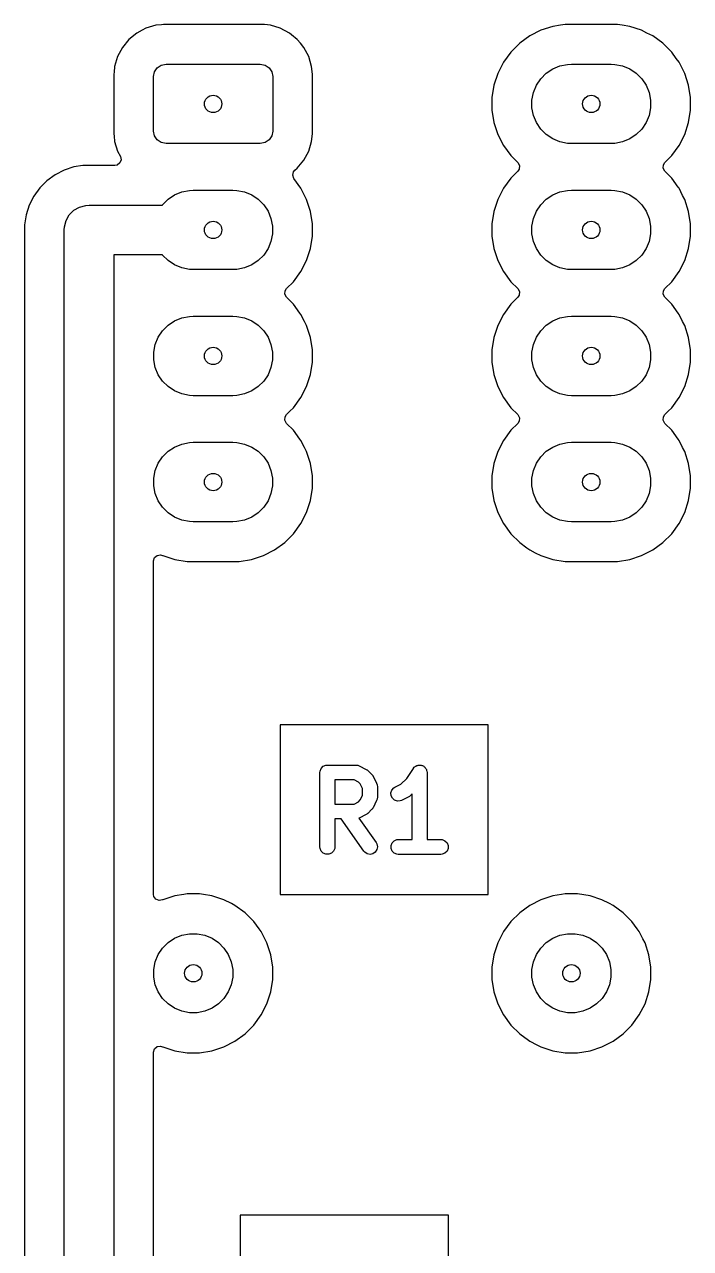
# Model space of a CAD drawing. Extents: x 20 to 124, y -124 to -20.
# Drawn here: x 72.17 to 85.6, y -81.27 to -56.6 of the extents above; entities that cross this region are included whole.
import ezdxf

# ---------------------------------------------------------------- set-up
doc = ezdxf.new("R2010")
doc.units = 0
doc.layers.add('BLACK', color=7, linetype='CONTINUOUS')
doc.layers.add('WHITE', color=7, linetype='CONTINUOUS')

msp = doc.modelspace()

# ---------------------------------------------------------------- linework, layer by layer
at = {"layer": 'BLACK', "linetype": 'CONTINUOUS'}
for p, q in [((74.542487, -56.719259), (74.43855, -56.774815)), ((74.621043, -56.677269), (74.542487, -56.719259)), ((74.819067, -56.617199), (74.621043, -56.677269)), ((74.935298, -56.605751), (74.819067, -56.617199)), ((74.973392, -56.602), (74.935298, -56.605751)), ((76.976608, -56.602), (74.973392, -56.602)), ((77.011805, -56.605466), (76.976608, -56.602)), ((77.130934, -56.617199), (77.011805, -56.605466)), ((77.130934, -56.6172), (77.130932, -56.617199)), ((77.130932, -56.617199), (77.130934, -56.617199)), ((77.328954, -56.677268), (77.130934, -56.6172)), ((77.51145, -56.774815), (77.328954, -56.677268)), ((82.580616, -56.71926), (82.356151, -56.833632)), ((82.820214, -56.64141), (82.580616, -56.71926)), ((82.973076, -56.617199), (82.820214, -56.64141)), ((83.069038, -56.602), (82.973076, -56.617199)), ((84.120962, -56.602), (83.069038, -56.602)), ((84.21693, -56.6172), (84.120962, -56.602)), ((84.369785, -56.64141), (84.21693, -56.6172)), ((84.609383, -56.71926), (84.369785, -56.64141)), ((84.718418, -56.774817), (84.609383, -56.71926)), ((74.278589, -56.906089), (74.147317, -57.066047)), ((74.438547, -56.774817), (74.278589, -56.906089)), ((74.438548, -56.774816), (74.438547, -56.774817)), ((74.43855, -56.774815), (74.438548, -56.774816)), ((77.553096, -56.808993), (77.51145, -56.774815)), ((77.67141, -56.906089), (77.553096, -56.808993)), ((77.733462, -56.981701), (77.67141, -56.906089)), ((77.802685, -57.06605), (77.733462, -56.981701)), ((82.152345, -56.981705), (81.974205, -57.159845)), ((82.15235, -56.981701), (82.152345, -56.981705)), ((82.356151, -56.833632), (82.15235, -56.981701)), ((84.833845, -56.83363), (84.718418, -56.774817)), ((84.833847, -56.833631), (84.833845, -56.83363)), ((84.833848, -56.833632), (84.833847, -56.833631)), ((85.037649, -56.981701), (84.833848, -56.833632)), ((85.037654, -56.981705), (85.037649, -56.981701)), ((85.215794, -57.159845), (85.037654, -56.981705)), ((74.147317, -57.066047), (74.049769, -57.248543)), ((77.900232, -57.248546), (77.802685, -57.06605)), ((81.974201, -57.15985), (81.826132, -57.363651)), ((81.974205, -57.159845), (81.974201, -57.15985)), ((85.215798, -57.15985), (85.215794, -57.159845)), ((85.30858, -57.287554), (85.215798, -57.15985)), ((73.989699, -57.446567), (73.978251, -57.562798)), ((74.049769, -57.248543), (73.989699, -57.446567)), ((74.848223, -57.475723), (74.929329, -57.42153)), ((74.929329, -57.42153), (75.025, -57.4025)), ((75.025, -57.4025), (76.925, -57.4025)), ((76.925, -57.4025), (77.020671, -57.42153)), ((77.020671, -57.42153), (77.101777, -57.475723)), ((77.9603, -57.446566), (77.900232, -57.248546)), ((77.9755, -57.600892), (77.9603, -57.446566)), ((81.826132, -57.363651), (81.71176, -57.588116)), ((82.817883, -57.496963), (82.962772, -57.436948)), ((82.962772, -57.436948), (83.116586, -57.406352)), ((83.116586, -57.406352), (83.195, -57.4025)), ((83.195, -57.4025), (83.995, -57.4025)), ((83.995, -57.4025), (84.073414, -57.406352)), ((84.073414, -57.406352), (84.227228, -57.436948)), ((84.227228, -57.436948), (84.372117, -57.496963)), ((85.36387, -57.363655), (85.30858, -57.287554)), ((85.432182, -57.497725), (85.36387, -57.363655)), ((73.978251, -57.562798), (73.9745, -57.600892)), ((73.9745, -57.600892), (73.9745, -58.804108)), ((74.775, -57.6525), (74.79403, -57.556829)), ((74.775, -58.7525), (74.775, -57.6525)), ((74.79403, -57.556829), (74.848223, -57.475723)), ((77.101777, -57.475723), (77.15597, -57.556829)), ((77.15597, -57.556829), (77.175, -57.6525)), ((77.175, -57.6525), (77.175, -58.7525)), ((77.9755, -58.076538), (77.9755, -57.600892)), ((81.71176, -57.588116), (81.63391, -57.827714)), ((82.489463, -57.825383), (82.576592, -57.694985)), ((82.576592, -57.694985), (82.687485, -57.584092)), ((82.687485, -57.584092), (82.817883, -57.496963)), ((84.372117, -57.496963), (84.502515, -57.584092)), ((84.502515, -57.584092), (84.613408, -57.694985)), ((84.613408, -57.694985), (84.700537, -57.825383)), ((85.478239, -57.588116), (85.432182, -57.497725)), ((85.478239, -57.588118), (85.478239, -57.588116)), ((85.478241, -57.588121), (85.478239, -57.588118)), ((85.55609, -57.827715), (85.478241, -57.588121)), ((81.63391, -57.827714), (81.5945, -58.076538)), ((82.429448, -57.970272), (82.489463, -57.825383)), ((84.700537, -57.825383), (84.760552, -57.970272)), ((85.5955, -58.076538), (85.55609, -57.827715)), ((77.9755, -58.804108), (77.9755, -58.076538)), ((81.5945, -58.076538), (81.5945, -58.328461)), ((82.398852, -58.124086), (82.429448, -57.970272)), ((82.398852, -58.280914), (82.398852, -58.124086)), ((84.760552, -57.970272), (84.791148, -58.124086)), ((84.791148, -58.124086), (84.791148, -58.280914)), ((85.5955, -58.328462), (85.5955, -58.076538)), ((81.5945, -58.328461), (81.63391, -58.577285)), ((82.429448, -58.434728), (82.398852, -58.280914)), ((82.489463, -58.579617), (82.429448, -58.434728)), ((84.760552, -58.434728), (84.700537, -58.579617)), ((84.791148, -58.280914), (84.760552, -58.434728)), ((85.55609, -58.577285), (85.5955, -58.328462)), ((81.63391, -58.577285), (81.71176, -58.816883)), ((82.576592, -58.710015), (82.489463, -58.579617)), ((84.700537, -58.579617), (84.613408, -58.710015)), ((85.478241, -58.816879), (85.55609, -58.577285)), ((73.9745, -58.804108), (73.979502, -58.854898)), ((73.979502, -58.854898), (73.989699, -58.958432)), ((74.79403, -58.848171), (74.775, -58.7525)), ((74.848223, -58.929277), (74.79403, -58.848171)), ((74.929329, -58.98347), (74.848223, -58.929277)), ((77.101777, -58.929277), (77.020671, -58.98347)), ((77.15597, -58.848171), (77.101777, -58.929277)), ((77.175, -58.7525), (77.15597, -58.848171)), ((77.9603, -58.958434), (77.9755, -58.804108)), ((81.71176, -58.816883), (81.826132, -59.041348)), ((82.687485, -58.820908), (82.576592, -58.710015)), ((82.817883, -58.908037), (82.687485, -58.820908)), ((82.962772, -58.968052), (82.817883, -58.908037)), ((84.372117, -58.908037), (84.227228, -58.968052)), ((84.502515, -58.820908), (84.372117, -58.908037)), ((84.613408, -58.710015), (84.502515, -58.820908)), ((85.36387, -59.041345), (85.478241, -58.816879)), ((73.989699, -58.958432), (74.049769, -59.156458)), ((74.049769, -59.156458), (74.104872, -59.259547)), ((75.025, -59.0025), (74.929329, -58.98347)), ((76.925, -59.0025), (75.025, -59.0025)), ((77.020671, -58.98347), (76.925, -59.0025)), ((77.802685, -59.33895), (77.900232, -59.156454)), ((77.900232, -59.156454), (77.9603, -58.958434)), ((81.826132, -59.041348), (81.974201, -59.245149)), ((83.116586, -58.998648), (82.962772, -58.968052)), ((83.195, -59.0025), (83.116586, -58.998648)), ((83.995, -59.0025), (83.195, -59.0025)), ((84.073414, -58.998648), (83.995, -59.0025)), ((84.227228, -58.968052), (84.073414, -58.998648)), ((85.215793, -59.245156), (85.36387, -59.041345)), ((73.346629, -59.445851), (73.168765, -59.474022)), ((73.370948, -59.442), (73.346629, -59.445851)), ((73.575652, -59.442), (73.370948, -59.442)), ((73.995514, -59.442), (73.575652, -59.442)), ((74.037809, -59.434564), (73.995514, -59.442)), ((74.094114, -59.393193), (74.037809, -59.434564)), ((74.119114, -59.327949), (74.094114, -59.393193)), ((74.104872, -59.259547), (74.119114, -59.327949)), ((77.67141, -59.49891), (77.802685, -59.33895)), ((81.974201, -59.245149), (81.974205, -59.245154)), ((81.974205, -59.245154), (82.11387, -59.384819)), ((82.11387, -59.384819), (82.147355, -59.446142)), ((82.147355, -59.446142), (82.142371, -59.515834)), ((85.042645, -59.498858), (85.047629, -59.429166)), ((85.047629, -59.429166), (85.07613, -59.384819)), ((85.07613, -59.384819), (85.133, -59.327949)), ((85.133, -59.327949), (85.215793, -59.245156)), ((72.791686, -59.630215), (72.626086, -59.750528)), ((72.974076, -59.537281), (72.791686, -59.630215)), ((73.168765, -59.474022), (72.974076, -59.537281)), ((77.577816, -59.641612), (77.593641, -59.573558)), ((77.601296, -59.707418), (77.577816, -59.641612)), ((77.593641, -59.573558), (77.622948, -59.538681)), ((77.622948, -59.538681), (77.67141, -59.49891)), ((82.11387, -59.560181), (81.974205, -59.699845)), ((82.142371, -59.515834), (82.11387, -59.560181)), ((85.07613, -59.560181), (85.042645, -59.498858)), ((85.215794, -59.699845), (85.07613, -59.560181)), ((72.481328, -59.895286), (72.361015, -60.060886)), ((72.626086, -59.750528), (72.481328, -59.895286)), ((77.74387, -59.903655), (77.601296, -59.707418)), ((77.816747, -60.046684), (77.74387, -59.903655)), ((81.826132, -59.903651), (81.71176, -60.128116)), ((81.974201, -59.69985), (81.826132, -59.903651)), ((81.974205, -59.699845), (81.974201, -59.69985)), ((85.215798, -59.69985), (85.215794, -59.699845)), ((85.344952, -59.877617), (85.215798, -59.69985)), ((85.36387, -59.903655), (85.344952, -59.877617)), ((85.436747, -60.046684), (85.36387, -59.903655)), ((72.361015, -60.060886), (72.268081, -60.243276)), ((74.956592, -60.234985), (75.067485, -60.124092)), ((75.067485, -60.124092), (75.197883, -60.036963)), ((75.197883, -60.036963), (75.342772, -59.976948)), ((75.342772, -59.976948), (75.496586, -59.946352)), ((75.496586, -59.946352), (75.575, -59.9425)), ((75.575, -59.9425), (76.375, -59.9425)), ((76.375, -59.9425), (76.453414, -59.946352)), ((76.453414, -59.946352), (76.607228, -59.976948)), ((76.607228, -59.976948), (76.752117, -60.036963)), ((76.752117, -60.036963), (76.882515, -60.124092)), ((76.882515, -60.124092), (76.993408, -60.234985)), ((77.858239, -60.128116), (77.816747, -60.046684)), ((77.858239, -60.128118), (77.858239, -60.128116)), ((77.858241, -60.128121), (77.858239, -60.128118)), ((77.93609, -60.367715), (77.858241, -60.128121)), ((81.71176, -60.128116), (81.63391, -60.367714)), ((82.576592, -60.234985), (82.687485, -60.124092)), ((82.687485, -60.124092), (82.817883, -60.036963)), ((82.817883, -60.036963), (82.962772, -59.976948)), ((82.962772, -59.976948), (83.116586, -59.946352)), ((83.116586, -59.946352), (83.195, -59.9425)), ((83.195, -59.9425), (83.995, -59.9425)), ((83.995, -59.9425), (84.073414, -59.946352)), ((84.073414, -59.946352), (84.227228, -59.976948)), ((84.227228, -59.976948), (84.372117, -60.036963)), ((84.372117, -60.036963), (84.502515, -60.124092)), ((84.502515, -60.124092), (84.613408, -60.234985)), ((85.478239, -60.128116), (85.436747, -60.046684)), ((85.478239, -60.128118), (85.478239, -60.128116)), ((85.478241, -60.128121), (85.478239, -60.128118)), ((85.55609, -60.367715), (85.478241, -60.128121)), ((72.268081, -60.243276), (72.204822, -60.437965)), ((73.076623, -60.438119), (73.168919, -60.345823)), ((73.168919, -60.345823), (73.281958, -60.28056)), ((73.281958, -60.28056), (73.408037, -60.246778)), ((73.408037, -60.246778), (73.4733, -60.2425)), ((73.4733, -60.2425), (74.951571, -60.2425)), ((74.951571, -60.2425), (74.956592, -60.234985)), ((76.993408, -60.234985), (77.080537, -60.365383)), ((77.080537, -60.365383), (77.140552, -60.510272)), ((77.9755, -60.616538), (77.93609, -60.367715)), ((81.63391, -60.367714), (81.5945, -60.616538)), ((82.429448, -60.510272), (82.489463, -60.365383)), ((82.489463, -60.365383), (82.576592, -60.234985)), ((84.613408, -60.234985), (84.700537, -60.365383)), ((84.700537, -60.365383), (84.760552, -60.510272)), ((85.5955, -60.616538), (85.55609, -60.367715)), ((72.204822, -60.437965), (72.1728, -60.640148)), ((72.1728, -60.640148), (72.1728, -84.403151)), ((72.9733, -60.7425), (72.977578, -60.677237)), ((72.977578, -60.677237), (73.01136, -60.551158)), ((73.01136, -60.551158), (73.076623, -60.438119)), ((77.140552, -60.510272), (77.171148, -60.664086)), ((77.171148, -60.664086), (77.171148, -60.820914)), ((77.9755, -60.868462), (77.9755, -60.616538)), ((81.5945, -60.616538), (81.5945, -60.868461)), ((82.398852, -60.664086), (82.429448, -60.510272)), ((82.398852, -60.820914), (82.398852, -60.664086)), ((84.760552, -60.510272), (84.791148, -60.664086)), ((84.791148, -60.664086), (84.791148, -60.820914)), ((85.5955, -60.868462), (85.5955, -60.616538)), ((72.9733, -84.3008), (72.9733, -60.7425)), ((77.171148, -60.820914), (77.140552, -60.974728)), ((77.93609, -61.117285), (77.9755, -60.868462)), ((81.5945, -60.868461), (81.63391, -61.117285)), ((82.429448, -60.974728), (82.398852, -60.820914)), ((84.791148, -60.820914), (84.760552, -60.974728)), ((85.55609, -61.117285), (85.5955, -60.868462)), ((77.080537, -61.119617), (76.993408, -61.250015)), ((77.140552, -60.974728), (77.080537, -61.119617)), ((77.858241, -61.356879), (77.93609, -61.117285)), ((81.63391, -61.117285), (81.71176, -61.356883)), ((82.489463, -61.119617), (82.429448, -60.974728)), ((82.576592, -61.250015), (82.489463, -61.119617)), ((84.700537, -61.119617), (84.613408, -61.250015)), ((84.760552, -60.974728), (84.700537, -61.119617)), ((85.478241, -61.356879), (85.55609, -61.117285)), ((74.951571, -61.2425), (73.9733, -61.2425)), ((73.9733, -61.2425), (73.9733, -84.093693)), ((74.956592, -61.250015), (74.951571, -61.2425)), ((75.067485, -61.360908), (74.956592, -61.250015)), ((75.197883, -61.448037), (75.067485, -61.360908)), ((76.882515, -61.360908), (76.752117, -61.448037)), ((76.993408, -61.250015), (76.882515, -61.360908)), ((77.74387, -61.581345), (77.858241, -61.356879)), ((81.71176, -61.356883), (81.826132, -61.581348)), ((82.687485, -61.360908), (82.576592, -61.250015)), ((82.817883, -61.448037), (82.687485, -61.360908)), ((84.502515, -61.360908), (84.372117, -61.448037)), ((84.613408, -61.250015), (84.502515, -61.360908)), ((85.36387, -61.581345), (85.478241, -61.356879)), ((75.342772, -61.508052), (75.197883, -61.448037)), ((75.496586, -61.538648), (75.342772, -61.508052)), ((75.575, -61.5425), (75.496586, -61.538648)), ((76.375, -61.5425), (75.575, -61.5425)), ((76.453414, -61.538648), (76.375, -61.5425)), ((76.607228, -61.508052), (76.453414, -61.538648)), ((76.752117, -61.448037), (76.607228, -61.508052)), ((77.595793, -61.785156), (77.74387, -61.581345)), ((81.826132, -61.581348), (81.974201, -61.785149)), ((82.962772, -61.508052), (82.817883, -61.448037)), ((83.116586, -61.538648), (82.962772, -61.508052)), ((83.195, -61.5425), (83.116586, -61.538648)), ((83.995, -61.5425), (83.195, -61.5425)), ((84.073414, -61.538648), (83.995, -61.5425)), ((84.227228, -61.508052), (84.073414, -61.538648)), ((84.372117, -61.448037), (84.227228, -61.508052)), ((85.215793, -61.785156), (85.36387, -61.581345)), ((77.45613, -61.924819), (77.595793, -61.785156)), ((81.974201, -61.785149), (81.974205, -61.785154)), ((81.974205, -61.785154), (82.11387, -61.924819)), ((85.07613, -61.924819), (85.215793, -61.785156)), ((77.422645, -62.038858), (77.427629, -61.969166)), ((77.45613, -62.100181), (77.422645, -62.038858)), ((77.427629, -61.969166), (77.45613, -61.924819)), ((77.595794, -62.239845), (77.45613, -62.100181)), ((82.11387, -62.100181), (81.974205, -62.239845)), ((82.11387, -61.924819), (82.147355, -61.986142)), ((82.142371, -62.055834), (82.11387, -62.100181)), ((82.147355, -61.986142), (82.142371, -62.055834)), ((85.042645, -62.038858), (85.047629, -61.969166)), ((85.07613, -62.100181), (85.042645, -62.038858)), ((85.047629, -61.969166), (85.07613, -61.924819)), ((85.215794, -62.239845), (85.07613, -62.100181)), ((77.595798, -62.23985), (77.595794, -62.239845)), ((77.724952, -62.417617), (77.595798, -62.23985)), ((81.974201, -62.23985), (81.826132, -62.443651)), ((81.974205, -62.239845), (81.974201, -62.23985)), ((85.215798, -62.23985), (85.215794, -62.239845)), ((85.344952, -62.417617), (85.215798, -62.23985)), ((75.067485, -62.664092), (75.197883, -62.576963)), ((75.197883, -62.576963), (75.342772, -62.516948)), ((75.342772, -62.516948), (75.496586, -62.486352)), ((75.496586, -62.486352), (75.575, -62.4825)), ((75.575, -62.4825), (76.375, -62.4825)), ((76.375, -62.4825), (76.453414, -62.486352)), ((76.453414, -62.486352), (76.607228, -62.516948)), ((76.607228, -62.516948), (76.752117, -62.576963)), ((76.752117, -62.576963), (76.882515, -62.664092)), ((77.74387, -62.443655), (77.724952, -62.417617)), ((77.816747, -62.586684), (77.74387, -62.443655)), ((77.858239, -62.668116), (77.816747, -62.586684)), ((81.826132, -62.443651), (81.71176, -62.668116)), ((82.687485, -62.664092), (82.817883, -62.576963)), ((82.817883, -62.576963), (82.962772, -62.516948)), ((82.962772, -62.516948), (83.116586, -62.486352)), ((83.116586, -62.486352), (83.195, -62.4825)), ((83.195, -62.4825), (83.995, -62.4825)), ((83.995, -62.4825), (84.073414, -62.486352)), ((84.073414, -62.486352), (84.227228, -62.516948)), ((84.227228, -62.516948), (84.372117, -62.576963)), ((84.372117, -62.576963), (84.502515, -62.664092)), ((85.36387, -62.443655), (85.344952, -62.417617)), ((85.436747, -62.586684), (85.36387, -62.443655)), ((85.478239, -62.668116), (85.436747, -62.586684)), ((74.869463, -62.905383), (74.956592, -62.774985)), ((74.956592, -62.774985), (75.067485, -62.664092)), ((76.882515, -62.664092), (76.993408, -62.774985)), ((76.993408, -62.774985), (77.080537, -62.905383)), ((77.858239, -62.668118), (77.858239, -62.668116)), ((77.858241, -62.668121), (77.858239, -62.668118)), ((77.93609, -62.907715), (77.858241, -62.668121)), ((81.71176, -62.668116), (81.63391, -62.907714)), ((82.489463, -62.905383), (82.576592, -62.774985)), ((82.576592, -62.774985), (82.687485, -62.664092)), ((84.502515, -62.664092), (84.613408, -62.774985)), ((84.613408, -62.774985), (84.700537, -62.905383)), ((85.478239, -62.668118), (85.478239, -62.668116)), ((85.478241, -62.668121), (85.478239, -62.668118)), ((85.55609, -62.907715), (85.478241, -62.668121)), ((74.778852, -63.204086), (74.809448, -63.050272)), ((74.809448, -63.050272), (74.869463, -62.905383)), ((77.080537, -62.905383), (77.140552, -63.050272)), ((77.140552, -63.050272), (77.171148, -63.204086)), ((77.9755, -63.156538), (77.93609, -62.907715)), ((81.63391, -62.907714), (81.5945, -63.156538)), ((82.398852, -63.204086), (82.429448, -63.050272)), ((82.429448, -63.050272), (82.489463, -62.905383)), ((84.700537, -62.905383), (84.760552, -63.050272)), ((84.760552, -63.050272), (84.791148, -63.204086)), ((85.5955, -63.156538), (85.55609, -62.907715)), ((74.778852, -63.360914), (74.778852, -63.204086)), ((74.809448, -63.514728), (74.778852, -63.360914)), ((77.171148, -63.360914), (77.140552, -63.514728)), ((77.171148, -63.204086), (77.171148, -63.360914)), ((77.9755, -63.408462), (77.9755, -63.156538)), ((81.5945, -63.156538), (81.5945, -63.408461)), ((82.398852, -63.360914), (82.398852, -63.204086)), ((82.429448, -63.514728), (82.398852, -63.360914)), ((84.791148, -63.360914), (84.760552, -63.514728)), ((84.791148, -63.204086), (84.791148, -63.360914)), ((85.5955, -63.408462), (85.5955, -63.156538)), ((74.869463, -63.659617), (74.809448, -63.514728)), ((77.140552, -63.514728), (77.080537, -63.659617)), ((77.93609, -63.657285), (77.9755, -63.408462)), ((81.5945, -63.408461), (81.63391, -63.657285)), ((82.489463, -63.659617), (82.429448, -63.514728)), ((84.760552, -63.514728), (84.700537, -63.659617)), ((85.55609, -63.657285), (85.5955, -63.408462)), ((74.956592, -63.790015), (74.869463, -63.659617)), ((75.067485, -63.900908), (74.956592, -63.790015)), ((76.993408, -63.790015), (76.882515, -63.900908)), ((77.080537, -63.659617), (76.993408, -63.790015)), ((77.858241, -63.896879), (77.93609, -63.657285)), ((81.63391, -63.657285), (81.71176, -63.896883)), ((82.576592, -63.790015), (82.489463, -63.659617)), ((82.687485, -63.900908), (82.576592, -63.790015)), ((84.613408, -63.790015), (84.502515, -63.900908)), ((84.700537, -63.659617), (84.613408, -63.790015)), ((85.478241, -63.896879), (85.55609, -63.657285)), ((75.197883, -63.988037), (75.067485, -63.900908)), ((75.342772, -64.048052), (75.197883, -63.988037)), ((75.496586, -64.078648), (75.342772, -64.048052)), ((75.575, -64.0825), (75.496586, -64.078648)), ((76.375, -64.0825), (75.575, -64.0825)), ((76.453414, -64.078648), (76.375, -64.0825)), ((76.607228, -64.048052), (76.453414, -64.078648)), ((76.752117, -63.988037), (76.607228, -64.048052)), ((76.882515, -63.900908), (76.752117, -63.988037)), ((77.595793, -64.325156), (77.74387, -64.121345)), ((77.74387, -64.121345), (77.858241, -63.896879)), ((81.71176, -63.896883), (81.826132, -64.121348)), ((81.826132, -64.121348), (81.974201, -64.325149)), ((82.817883, -63.988037), (82.687485, -63.900908)), ((82.962772, -64.048052), (82.817883, -63.988037)), ((83.116586, -64.078648), (82.962772, -64.048052)), ((83.195, -64.0825), (83.116586, -64.078648)), ((83.995, -64.0825), (83.195, -64.0825)), ((84.073414, -64.078648), (83.995, -64.0825)), ((84.227228, -64.048052), (84.073414, -64.078648)), ((84.372117, -63.988037), (84.227228, -64.048052)), ((84.502515, -63.900908), (84.372117, -63.988037)), ((85.215793, -64.325156), (85.36387, -64.121345)), ((85.36387, -64.121345), (85.478241, -63.896879)), ((77.522949, -64.398), (77.595793, -64.325156)), ((81.974201, -64.325149), (81.974205, -64.325154)), ((81.974205, -64.325154), (82.11387, -64.464819)), ((85.142949, -64.398), (85.215793, -64.325156)), ((77.422645, -64.578858), (77.427629, -64.509166)), ((77.45613, -64.640181), (77.422645, -64.578858)), ((77.427629, -64.509166), (77.45613, -64.464819)), ((77.45613, -64.464819), (77.522949, -64.398)), ((82.11387, -64.464819), (82.147355, -64.526142)), ((82.142371, -64.595834), (82.11387, -64.640181)), ((82.147355, -64.526142), (82.142371, -64.595834)), ((85.042645, -64.578858), (85.047629, -64.509166)), ((85.07613, -64.640181), (85.042645, -64.578858)), ((85.047629, -64.509166), (85.07613, -64.464819)), ((85.07613, -64.464819), (85.142949, -64.398)), ((77.595794, -64.779845), (77.45613, -64.640181)), ((77.595798, -64.77985), (77.595794, -64.779845)), ((77.724952, -64.957617), (77.595798, -64.77985)), ((81.974201, -64.77985), (81.826132, -64.983651)), ((81.974205, -64.779845), (81.974201, -64.77985)), ((82.11387, -64.640181), (81.974205, -64.779845)), ((85.215794, -64.779845), (85.07613, -64.640181)), ((85.215798, -64.77985), (85.215794, -64.779845)), ((85.344952, -64.957617), (85.215798, -64.77985)), ((75.067485, -65.204092), (75.197883, -65.116963)), ((75.197883, -65.116963), (75.342772, -65.056948)), ((75.342772, -65.056948), (75.496586, -65.026352)), ((75.496586, -65.026352), (75.575, -65.0225)), ((75.575, -65.0225), (76.375, -65.0225)), ((76.375, -65.0225), (76.453414, -65.026352)), ((76.453414, -65.026352), (76.607228, -65.056948)), ((76.607228, -65.056948), (76.752117, -65.116963)), ((76.752117, -65.116963), (76.882515, -65.204092)), ((77.74387, -64.983655), (77.724952, -64.957617)), ((77.816747, -65.126684), (77.74387, -64.983655)), ((81.826132, -64.983651), (81.71176, -65.208116)), ((82.687485, -65.204092), (82.817883, -65.116963)), ((82.817883, -65.116963), (82.962772, -65.056948)), ((82.962772, -65.056948), (83.116586, -65.026352)), ((83.116586, -65.026352), (83.195, -65.0225)), ((83.195, -65.0225), (83.995, -65.0225)), ((83.995, -65.0225), (84.073414, -65.026352)), ((84.073414, -65.026352), (84.227228, -65.056948)), ((84.227228, -65.056948), (84.372117, -65.116963)), ((84.372117, -65.116963), (84.502515, -65.204092)), ((85.36387, -64.983655), (85.344952, -64.957617)), ((85.436747, -65.126684), (85.36387, -64.983655)), ((74.869463, -65.445383), (74.956592, -65.314985)), ((74.956592, -65.314985), (75.067485, -65.204092)), ((76.882515, -65.204092), (76.993408, -65.314985)), ((76.993408, -65.314985), (77.080537, -65.445383)), ((77.858239, -65.208116), (77.816747, -65.126684)), ((77.858239, -65.208118), (77.858239, -65.208116)), ((77.858241, -65.208121), (77.858239, -65.208118)), ((77.93609, -65.447715), (77.858241, -65.208121)), ((81.71176, -65.208116), (81.63391, -65.447714)), ((82.489463, -65.445383), (82.576592, -65.314985)), ((82.576592, -65.314985), (82.687485, -65.204092)), ((84.502515, -65.204092), (84.613408, -65.314985)), ((84.613408, -65.314985), (84.700537, -65.445383)), ((85.478239, -65.208116), (85.436747, -65.126684)), ((85.478239, -65.208118), (85.478239, -65.208116)), ((85.478241, -65.208121), (85.478239, -65.208118)), ((85.55609, -65.447715), (85.478241, -65.208121)), ((74.778852, -65.744086), (74.809448, -65.590272)), ((74.809448, -65.590272), (74.869463, -65.445383)), ((77.080537, -65.445383), (77.140552, -65.590272)), ((77.140552, -65.590272), (77.171148, -65.744086)), ((77.9755, -65.696538), (77.93609, -65.447715)), ((81.63391, -65.447714), (81.5945, -65.696538)), ((82.398852, -65.744086), (82.429448, -65.590272)), ((82.429448, -65.590272), (82.489463, -65.445383)), ((84.700537, -65.445383), (84.760552, -65.590272)), ((84.760552, -65.590272), (84.791148, -65.744086)), ((85.5955, -65.696538), (85.55609, -65.447715)), ((74.778852, -65.900914), (74.778852, -65.744086)), ((77.171148, -65.744086), (77.171148, -65.900914)), ((77.9755, -65.948462), (77.9755, -65.696538)), ((81.5945, -65.696538), (81.5945, -65.948461)), ((82.398852, -65.900914), (82.398852, -65.744086)), ((84.791148, -65.744086), (84.791148, -65.900914)), ((85.5955, -65.948462), (85.5955, -65.696538)), ((74.809448, -66.054728), (74.778852, -65.900914)), ((74.869463, -66.199617), (74.809448, -66.054728)), ((77.140552, -66.054728), (77.080537, -66.199617)), ((77.171148, -65.900914), (77.140552, -66.054728)), ((77.93609, -66.197285), (77.9755, -65.948462)), ((81.5945, -65.948461), (81.63391, -66.197285)), ((82.429448, -66.054728), (82.398852, -65.900914)), ((82.489463, -66.199617), (82.429448, -66.054728)), ((84.760552, -66.054728), (84.700537, -66.199617)), ((84.791148, -65.900914), (84.760552, -66.054728)), ((85.55609, -66.197285), (85.5955, -65.948462)), ((74.956592, -66.330015), (74.869463, -66.199617)), ((75.067485, -66.440908), (74.956592, -66.330015)), ((76.993408, -66.330015), (76.882515, -66.440908)), ((77.080537, -66.199617), (76.993408, -66.330015)), ((77.858241, -66.436879), (77.93609, -66.197285)), ((81.63391, -66.197285), (81.71176, -66.436883)), ((82.576592, -66.330015), (82.489463, -66.199617)), ((82.687485, -66.440908), (82.576592, -66.330015)), ((84.613408, -66.330015), (84.502515, -66.440908)), ((84.700537, -66.199617), (84.613408, -66.330015)), ((85.478241, -66.436879), (85.55609, -66.197285)), ((75.197883, -66.528037), (75.067485, -66.440908)), ((75.342772, -66.588052), (75.197883, -66.528037)), ((75.496586, -66.618648), (75.342772, -66.588052)), ((76.607228, -66.588052), (76.453414, -66.618648)), ((76.752117, -66.528037), (76.607228, -66.588052)), ((76.882515, -66.440908), (76.752117, -66.528037)), ((77.74387, -66.661345), (77.858241, -66.436879)), ((81.71176, -66.436883), (81.826132, -66.661348)), ((82.817883, -66.528037), (82.687485, -66.440908)), ((82.962772, -66.588052), (82.817883, -66.528037)), ((83.116586, -66.618648), (82.962772, -66.588052)), ((84.227228, -66.588052), (84.073414, -66.618648)), ((84.372117, -66.528037), (84.227228, -66.588052)), ((84.502515, -66.440908), (84.372117, -66.528037)), ((85.36387, -66.661345), (85.478241, -66.436879)), ((75.575, -66.6225), (75.496586, -66.618648)), ((76.375, -66.6225), (75.575, -66.6225)), ((76.453414, -66.618648), (76.375, -66.6225)), ((77.595793, -66.865156), (77.74387, -66.661345)), ((81.826132, -66.661348), (81.974201, -66.865149)), ((83.195, -66.6225), (83.116586, -66.618648)), ((83.995, -66.6225), (83.195, -66.6225)), ((84.073414, -66.618648), (83.995, -66.6225)), ((85.215793, -66.865156), (85.36387, -66.661345)), ((77.213845, -67.19137), (77.417656, -67.043293)), ((77.417656, -67.043293), (77.595793, -66.865156)), ((81.974201, -66.865149), (81.974205, -66.865154)), ((81.974205, -66.865154), (82.152345, -67.043294)), ((82.152345, -67.043294), (82.15235, -67.043298)), ((82.15235, -67.043298), (82.294647, -67.146682)), ((84.833845, -67.19137), (85.037656, -67.043293)), ((85.037656, -67.043293), (85.215793, -66.865156)), ((74.793485, -67.345861), (74.846289, -67.300106)), ((74.846289, -67.300106), (74.915447, -67.290162)), ((74.915447, -67.290162), (74.954098, -67.302417)), ((74.954098, -67.302417), (74.960621, -67.305741)), ((74.960621, -67.305741), (75.200215, -67.38359)), ((76.749785, -67.38359), (76.989379, -67.305741)), ((76.989379, -67.305741), (77.213845, -67.19137)), ((82.294647, -67.146682), (82.356155, -67.19137)), ((82.356155, -67.19137), (82.466984, -67.24784)), ((82.466984, -67.24784), (82.580616, -67.305739)), ((82.580616, -67.305739), (82.580618, -67.305739)), ((82.580618, -67.305739), (82.580621, -67.305741)), ((82.580621, -67.305741), (82.820215, -67.38359)), ((84.369785, -67.38359), (84.609379, -67.305741)), ((84.609379, -67.305741), (84.833845, -67.19137)), ((74.7738, -67.4129), (74.793485, -67.345861)), ((74.7738, -74.132098), (74.7738, -67.4129)), ((75.200215, -67.38359), (75.449038, -67.423)), ((75.449038, -67.423), (75.449039, -67.423)), ((75.449039, -67.423), (76.500961, -67.423)), ((76.500961, -67.423), (76.500962, -67.423)), ((76.500962, -67.423), (76.749785, -67.38359)), ((82.820215, -67.38359), (83.069038, -67.423)), ((83.069038, -67.423), (83.069039, -67.423)), ((83.069039, -67.423), (84.120961, -67.423)), ((84.120961, -67.423), (84.120962, -67.423)), ((84.120962, -67.423), (84.369785, -67.38359)), ((81.519072, -70.717484), (77.322357, -70.717484)), ((77.322357, -70.717484), (77.322357, -74.134155)), ((81.519072, -74.134155), (81.519072, -70.717484)), ((78.194521, -71.551108), (78.248593, -71.52871)), ((78.248593, -71.52871), (78.277857, -71.525828)), ((78.277857, -71.525828), (78.849286, -71.525828)), ((78.849286, -71.525828), (78.87855, -71.52871)), ((78.87855, -71.52871), (78.88353, -71.530773)), ((78.88353, -71.530773), (78.888905, -71.531155)), ((78.888905, -71.531155), (78.916368, -71.541664)), ((80.077453, -71.537306), (80.092014, -71.534393)), ((80.092014, -71.534393), (80.105736, -71.52871)), ((80.105736, -71.52871), (80.120433, -71.52871)), ((80.120433, -71.52871), (80.134843, -71.525828)), ((80.134843, -71.525828), (80.149413, -71.52871)), ((80.149413, -71.52871), (80.164264, -71.52871)), ((80.164264, -71.52871), (80.177838, -71.534332)), ((80.177838, -71.534332), (80.192257, -71.537185)), ((78.127857, -71.675828), (78.130739, -71.646564)), ((78.127857, -73.175828), (78.127857, -71.675828)), ((78.130739, -71.646564), (78.153137, -71.592492)), ((78.153137, -71.592492), (78.194521, -71.551108)), ((78.916368, -71.541664), (79.059225, -71.613093)), ((79.059225, -71.613093), (79.07182, -71.621021)), ((79.07182, -71.621021), (79.075477, -71.622536)), ((79.075477, -71.622536), (79.079594, -71.625915)), ((79.079594, -71.625915), (79.084111, -71.628758)), ((79.084111, -71.628758), (79.086708, -71.631752)), ((79.086708, -71.631752), (79.098208, -71.64119)), ((79.098208, -71.64119), (79.169637, -71.712618)), ((79.169637, -71.712618), (79.179079, -71.724123)), ((79.179079, -71.724123), (79.182071, -71.726718)), ((79.182071, -71.726718), (79.18491, -71.731228)), ((79.18491, -71.731228), (79.188292, -71.735349)), ((79.188292, -71.735349), (79.189807, -71.739008)), ((79.189807, -71.739008), (79.197736, -71.751603)), ((79.197736, -71.751603), (79.269164, -71.894461)), ((79.875573, -71.794551), (80.010193, -71.592623)), ((80.010193, -71.592623), (80.010259, -71.592542)), ((80.010259, -71.592542), (80.01028, -71.592492)), ((80.01028, -71.592492), (80.010391, -71.59238)), ((80.010391, -71.59238), (80.028823, -71.569872)), ((80.028823, -71.569872), (80.041165, -71.561606)), ((80.041165, -71.561606), (80.051664, -71.551108)), ((80.051664, -71.551108), (80.06524, -71.545484)), ((80.06524, -71.545484), (80.077453, -71.537306)), ((80.192257, -71.537185), (80.204617, -71.545425)), ((80.204617, -71.545425), (80.218336, -71.551108)), ((80.218336, -71.551108), (80.228725, -71.561497)), ((80.228725, -71.561497), (80.240956, -71.569651)), ((80.240956, -71.569651), (80.249221, -71.581993)), ((80.249221, -71.581993), (80.25972, -71.592492)), ((80.25972, -71.592492), (80.265343, -71.606068)), ((80.265343, -71.606068), (80.273522, -71.618281)), ((80.273522, -71.618281), (80.276434, -71.632843)), ((80.276434, -71.632843), (80.282118, -71.646564)), ((80.282118, -71.646564), (80.284969, -71.675516)), ((80.284969, -71.675516), (80.285, -71.67567)), ((80.285, -71.67567), (80.284989, -71.675722)), ((80.284989, -71.675722), (80.285, -71.675828)), ((80.285, -71.675828), (80.285, -73.025828)), ((78.813876, -71.825828), (78.427857, -71.825828)), ((78.427857, -71.825828), (78.427857, -72.311542)), ((78.90329, -71.870535), (78.813876, -71.825828)), ((78.940294, -71.907539), (78.90329, -71.870535)), ((78.985, -71.996951), (78.940294, -71.907539)), ((78.985, -72.140418), (78.985, -71.996951)), ((79.269164, -71.894461), (79.279674, -71.921924)), ((79.279674, -71.921924), (79.280055, -71.927299)), ((79.280055, -71.927299), (79.282118, -71.932278)), ((79.282118, -71.932278), (79.285, -71.961542)), ((79.285, -71.961542), (79.285, -72.175828)), ((79.576114, -72.030116), (79.614461, -71.985901)), ((79.614461, -71.985901), (79.639347, -71.970236)), ((79.639347, -71.970236), (79.760432, -71.909692)), ((79.760432, -71.909692), (79.875573, -71.794551)), ((78.813876, -72.311542), (78.903288, -72.266836)), ((78.903288, -72.266836), (78.940293, -72.229831)), ((78.940293, -72.229831), (78.985, -72.140418)), ((79.269164, -72.242909), (79.197736, -72.385767)), ((79.279674, -72.215446), (79.269164, -72.242909)), ((79.280055, -72.21007), (79.279674, -72.215446)), ((79.282118, -72.205092), (79.280055, -72.21007)), ((79.285, -72.175828), (79.282118, -72.205092)), ((79.557607, -72.085639), (79.576114, -72.030116)), ((79.561756, -72.144019), (79.557607, -72.085639)), ((79.58793, -72.196368), (79.561756, -72.144019)), ((79.632145, -72.234715), (79.58793, -72.196368)), ((79.687668, -72.253222), (79.632145, -72.234715)), ((79.746048, -72.249073), (79.687668, -72.253222)), ((79.773511, -72.238564), (79.746048, -72.249073)), ((79.916368, -72.167135), (79.773511, -72.238564)), ((79.928961, -72.159207), (79.916368, -72.167135)), ((79.932621, -72.157692), (79.928961, -72.159207)), ((79.93674, -72.15431), (79.932621, -72.157692)), ((79.941254, -72.15147), (79.93674, -72.15431)), ((79.94385, -72.148476), (79.941254, -72.15147)), ((79.955352, -72.139037), (79.94385, -72.148476)), ((79.985, -72.109389), (79.955352, -72.139037)), ((79.985, -73.025828), (79.985, -72.109389)), ((78.427857, -72.311542), (78.813876, -72.311542)), ((79.071818, -72.51635), (79.059225, -72.524278)), ((79.075478, -72.514835), (79.071818, -72.51635)), ((79.079597, -72.511453), (79.075478, -72.514835)), ((79.084111, -72.508613), (79.079597, -72.511453)), ((79.086707, -72.505619), (79.084111, -72.508613)), ((79.098209, -72.49618), (79.086707, -72.505619)), ((79.169638, -72.424751), (79.098209, -72.49618)), ((79.179079, -72.413246), (79.169638, -72.424751)), ((79.182071, -72.410652), (79.179079, -72.413246)), ((79.184909, -72.406142), (79.182071, -72.410652)), ((79.188293, -72.40202), (79.184909, -72.406142)), ((79.189809, -72.398358), (79.188293, -72.40202)), ((79.197736, -72.385767), (79.189809, -72.398358)), ((78.556902, -72.611542), (78.427857, -72.611542)), ((78.427857, -72.611542), (78.427857, -73.175828)), ((79.012115, -73.261847), (78.556902, -72.611542)), ((78.916368, -72.595706), (78.912933, -72.59702)), ((78.912933, -72.59702), (79.257885, -73.089809)), ((79.059225, -72.524278), (78.916368, -72.595706)), ((78.130739, -73.205092), (78.127857, -73.175828)), ((78.153137, -73.259164), (78.130739, -73.205092)), ((78.194521, -73.300548), (78.153137, -73.259164)), ((78.402577, -73.259164), (78.361193, -73.300548)), ((78.424975, -73.205092), (78.402577, -73.259164)), ((78.427857, -73.175828), (78.424975, -73.205092)), ((79.031258, -73.284169), (79.012115, -73.261847)), ((79.274794, -73.230213), (79.243341, -73.27957)), ((79.257885, -73.089809), (79.272306, -73.115435)), ((79.272306, -73.115435), (79.284965, -73.172577)), ((79.284965, -73.172577), (79.274794, -73.230213)), ((79.559311, -73.146564), (79.581709, -73.092492)), ((79.559311, -73.205092), (79.559311, -73.146564)), ((79.581709, -73.259164), (79.559311, -73.205092)), ((79.581709, -73.092492), (79.623093, -73.051108)), ((79.623093, -73.300548), (79.581709, -73.259164)), ((79.623093, -73.051108), (79.677165, -73.02871)), ((79.677165, -73.02871), (79.706429, -73.025828)), ((79.706429, -73.025828), (79.985, -73.025828)), ((80.285, -73.025828), (80.563572, -73.025828)), ((80.563572, -73.025828), (80.592836, -73.02871)), ((80.592836, -73.02871), (80.646908, -73.051108)), ((80.646908, -73.051108), (80.688292, -73.092492)), ((80.688292, -73.259164), (80.646908, -73.300548)), ((80.688292, -73.092492), (80.71069, -73.146564)), ((80.71069, -73.205092), (80.688292, -73.259164)), ((80.71069, -73.146564), (80.71069, -73.205092)), ((78.248593, -73.322946), (78.194521, -73.300548)), ((78.307121, -73.322946), (78.248593, -73.322946)), ((78.361193, -73.300548), (78.307121, -73.322946)), ((79.080615, -73.315622), (79.031258, -73.284169)), ((79.138251, -73.325793), (79.080615, -73.315622)), ((79.195393, -73.313134), (79.138251, -73.325793)), ((79.243341, -73.27957), (79.195393, -73.313134)), ((79.677165, -73.322946), (79.623093, -73.300548)), ((79.706429, -73.325828), (79.677165, -73.322946)), ((80.563572, -73.325828), (79.706429, -73.325828)), ((80.592836, -73.322946), (80.563572, -73.325828)), ((80.646908, -73.300548), (80.592836, -73.322946)), ((74.780425, -74.172088), (74.7738, -74.132098)), ((74.820678, -74.229197), (74.780425, -74.172088)), ((74.885416, -74.255478), (74.820678, -74.229197)), ((74.954087, -74.242587), (74.885416, -74.255478)), ((74.960621, -74.239258), (74.954087, -74.242587)), ((75.20021, -74.16141), (74.960621, -74.239258)), ((75.200213, -74.16141), (75.20021, -74.16141)), ((75.385282, -74.132098), (75.200213, -74.16141)), ((75.449038, -74.122), (75.385282, -74.132098)), ((75.700962, -74.122), (75.449038, -74.122)), ((75.777705, -74.134155), (75.700962, -74.122)), ((75.949785, -74.16141), (75.777705, -74.134155)), ((76.189383, -74.23926), (75.949785, -74.16141)), ((76.343747, -74.317913), (76.189383, -74.23926)), ((77.322357, -74.134155), (81.519072, -74.134155)), ((82.580616, -74.23926), (82.356151, -74.353632)), ((82.820214, -74.16141), (82.580616, -74.23926)), ((82.992295, -74.134155), (82.820214, -74.16141)), ((83.069038, -74.122), (82.992295, -74.134155)), ((83.320962, -74.122), (83.069038, -74.122)), ((83.569785, -74.16141), (83.320962, -74.122)), ((83.809383, -74.23926), (83.569785, -74.16141)), ((83.963747, -74.317913), (83.809383, -74.23926)), ((76.413845, -74.35363), (76.343747, -74.317913)), ((76.413847, -74.353631), (76.413845, -74.35363)), ((76.413848, -74.353632), (76.413847, -74.353631)), ((76.617649, -74.501701), (76.413848, -74.353632)), ((82.356151, -74.353632), (82.15235, -74.501701)), ((84.033845, -74.35363), (83.963747, -74.317913)), ((84.033847, -74.353631), (84.033845, -74.35363)), ((84.033848, -74.353632), (84.033847, -74.353631)), ((84.237649, -74.501701), (84.033848, -74.353632)), ((76.617654, -74.501705), (76.617649, -74.501701)), ((76.795794, -74.679845), (76.617654, -74.501705)), ((76.795798, -74.67985), (76.795794, -74.679845)), ((76.902915, -74.827285), (76.795798, -74.67985)), ((81.974201, -74.67985), (81.826132, -74.883651)), ((81.974205, -74.679845), (81.974201, -74.67985)), ((82.152345, -74.501705), (81.974205, -74.679845)), ((82.15235, -74.501701), (82.152345, -74.501705)), ((84.237654, -74.501705), (84.237649, -74.501701)), ((84.415794, -74.679845), (84.237654, -74.501705)), ((84.415798, -74.67985), (84.415794, -74.679845)), ((84.522915, -74.827285), (84.415798, -74.67985)), ((75.197883, -75.016963), (75.342772, -74.956948)), ((75.342772, -74.956948), (75.496586, -74.926352)), ((75.496586, -74.926352), (75.653414, -74.926352)), ((75.653414, -74.926352), (75.807228, -74.956948)), ((75.807228, -74.956948), (75.952117, -75.016963)), ((76.94387, -74.883655), (76.902915, -74.827285)), ((77.016747, -75.026684), (76.94387, -74.883655)), ((81.826132, -74.883651), (81.71176, -75.108116)), ((82.817883, -75.016963), (82.962772, -74.956948)), ((82.962772, -74.956948), (83.116586, -74.926352)), ((83.116586, -74.926352), (83.273414, -74.926352)), ((83.273414, -74.926352), (83.427228, -74.956948)), ((83.427228, -74.956948), (83.572117, -75.016963)), ((84.56387, -74.883655), (84.522915, -74.827285)), ((84.636747, -75.026684), (84.56387, -74.883655)), ((74.869463, -75.345383), (74.956592, -75.214985)), ((74.956592, -75.214985), (75.067485, -75.104092)), ((75.067485, -75.104092), (75.197883, -75.016963)), ((75.952117, -75.016963), (76.082515, -75.104092)), ((76.082515, -75.104092), (76.193408, -75.214985)), ((76.193408, -75.214985), (76.280537, -75.345383)), ((77.058239, -75.108116), (77.016747, -75.026684)), ((77.058239, -75.108118), (77.058239, -75.108116)), ((77.058241, -75.108121), (77.058239, -75.108118)), ((77.13609, -75.347715), (77.058241, -75.108121)), ((81.71176, -75.108116), (81.63391, -75.347714)), ((82.489463, -75.345383), (82.576592, -75.214985)), ((82.576592, -75.214985), (82.687485, -75.104092)), ((82.687485, -75.104092), (82.817883, -75.016963)), ((83.572117, -75.016963), (83.702515, -75.104092)), ((83.702515, -75.104092), (83.813408, -75.214985)), ((83.813408, -75.214985), (83.900537, -75.345383)), ((84.678239, -75.108116), (84.636747, -75.026684)), ((84.678239, -75.108118), (84.678239, -75.108116)), ((84.678241, -75.108121), (84.678239, -75.108118)), ((84.75609, -75.347715), (84.678241, -75.108121)), ((74.809448, -75.490272), (74.869463, -75.345383)), ((76.280537, -75.345383), (76.340552, -75.490272)), ((77.1755, -75.596538), (77.13609, -75.347715)), ((81.63391, -75.347715), (81.5945, -75.596538)), ((81.63391, -75.347714), (81.63391, -75.347715)), ((82.429448, -75.490272), (82.489463, -75.345383)), ((83.900537, -75.345383), (83.960552, -75.490272)), ((84.7955, -75.596538), (84.75609, -75.347715)), ((74.778852, -75.644086), (74.809448, -75.490272)), ((74.778852, -75.800914), (74.778852, -75.644086)), ((76.340552, -75.490272), (76.371148, -75.644086)), ((76.371148, -75.644086), (76.371148, -75.800914)), ((77.1755, -75.848462), (77.1755, -75.596538)), ((81.5945, -75.596538), (81.5945, -75.848462)), ((82.398852, -75.644086), (82.429448, -75.490272)), ((82.398852, -75.800914), (82.398852, -75.644086)), ((83.960552, -75.490272), (83.991148, -75.644086)), ((83.991148, -75.644086), (83.991148, -75.800914)), ((84.7955, -75.848462), (84.7955, -75.596538)), ((74.809448, -75.954728), (74.778852, -75.800914)), ((74.869463, -76.099617), (74.809448, -75.954728)), ((76.340552, -75.954728), (76.280537, -76.099617)), ((76.371148, -75.800914), (76.340552, -75.954728)), ((77.13609, -76.097285), (77.1755, -75.848462)), ((81.5945, -75.848462), (81.63391, -76.097285)), ((82.429448, -75.954728), (82.398852, -75.800914)), ((82.489463, -76.099617), (82.429448, -75.954728)), ((83.960552, -75.954728), (83.900537, -76.099617)), ((83.991148, -75.800914), (83.960552, -75.954728)), ((84.75609, -76.097285), (84.7955, -75.848462)), ((74.956592, -76.230015), (74.869463, -76.099617)), ((76.280537, -76.099617), (76.193408, -76.230015)), ((77.058241, -76.336879), (77.13609, -76.097285)), ((81.63391, -76.097285), (81.71176, -76.336883)), ((82.576592, -76.230015), (82.489463, -76.099617)), ((83.900537, -76.099617), (83.813408, -76.230015)), ((84.678241, -76.336879), (84.75609, -76.097285)), ((75.067485, -76.340908), (74.956592, -76.230015)), ((75.197883, -76.428037), (75.067485, -76.340908)), ((75.342772, -76.488052), (75.197883, -76.428037)), ((75.952117, -76.428037), (75.807228, -76.488052)), ((76.082515, -76.340908), (75.952117, -76.428037)), ((76.193408, -76.230015), (76.082515, -76.340908)), ((76.94387, -76.561345), (77.058241, -76.336879)), ((81.71176, -76.336883), (81.826132, -76.561348)), ((82.687485, -76.340908), (82.576592, -76.230015)), ((82.817883, -76.428037), (82.687485, -76.340908)), ((82.962772, -76.488052), (82.817883, -76.428037)), ((83.572117, -76.428037), (83.427228, -76.488052)), ((83.702515, -76.340908), (83.572117, -76.428037)), ((83.813408, -76.230015), (83.702515, -76.340908)), ((84.56387, -76.561345), (84.678241, -76.336879)), ((75.496586, -76.518648), (75.342772, -76.488052)), ((75.653414, -76.518648), (75.496586, -76.518648)), ((75.807228, -76.488052), (75.653414, -76.518648)), ((76.795793, -76.765156), (76.94387, -76.561345)), ((81.826132, -76.561348), (81.974201, -76.765149)), ((83.116586, -76.518648), (82.962772, -76.488052)), ((83.273414, -76.518648), (83.116586, -76.518648)), ((83.427228, -76.488052), (83.273414, -76.518648)), ((84.415793, -76.765156), (84.56387, -76.561345)), ((76.413845, -77.09137), (76.617656, -76.943293)), ((76.617656, -76.943293), (76.795793, -76.765156)), ((81.974201, -76.765149), (81.974205, -76.765154)), ((81.974205, -76.765154), (82.152345, -76.943294)), ((82.152345, -76.943294), (82.15235, -76.943298)), ((82.15235, -76.943298), (82.330117, -77.072452)), ((84.033845, -77.09137), (84.237656, -76.943293)), ((84.237656, -76.943293), (84.415793, -76.765156)), ((74.793485, -77.245861), (74.846289, -77.200106)), ((74.846289, -77.200106), (74.915447, -77.190162)), ((74.915447, -77.190162), (74.954098, -77.202417)), ((74.954098, -77.202417), (74.960621, -77.205741)), ((74.960621, -77.205741), (75.200215, -77.28359)), ((75.949785, -77.28359), (76.189379, -77.205741)), ((76.189379, -77.205741), (76.413845, -77.09137)), ((82.330117, -77.072452), (82.356155, -77.09137)), ((82.356155, -77.09137), (82.499184, -77.164247)), ((82.499184, -77.164247), (82.580616, -77.205739)), ((82.580616, -77.205739), (82.580618, -77.205739)), ((82.580618, -77.205739), (82.580621, -77.205741)), ((82.580621, -77.205741), (82.820215, -77.28359)), ((83.569785, -77.28359), (83.809379, -77.205741)), ((83.809379, -77.205741), (84.033845, -77.09137)), ((74.7738, -77.3129), (74.793485, -77.245861)), ((74.7738, -83.710753), (74.7738, -77.3129)), ((75.200215, -77.28359), (75.449038, -77.323)), ((75.449038, -77.323), (75.449039, -77.323)), ((75.449039, -77.323), (75.700961, -77.323)), ((75.700961, -77.323), (75.700962, -77.323)), ((75.700962, -77.323), (75.949785, -77.28359)), ((82.820215, -77.28359), (83.069038, -77.323)), ((83.069038, -77.323), (83.069039, -77.323)), ((83.069039, -77.323), (83.320961, -77.323)), ((83.320961, -77.323), (83.320962, -77.323)), ((83.320962, -77.323), (83.569785, -77.28359)), ((80.720797, -80.598603), (76.522357, -80.598603)), ((76.522357, -80.598603), (76.522357, -84.014155)), ((80.720797, -84.014155), (80.720797, -80.598603))]:
    msp.add_line(p, q, dxfattribs=at)
at = {"layer": 'BLACK'}
for centre in [(75.975, -58.2025), (83.595, -58.2025), (75.975, -60.7425), (83.595, -60.7425), (75.975, -63.2825), (83.595, -63.2825), (75.975, -65.8225), (83.595, -65.8225), (75.575, -75.7225), (83.195, -75.7225)]:
    msp.add_circle(centre, 0.175, dxfattribs=at)
at = {"layer": 'WHITE'}
for centre in [(75.975, -58.2025), (83.595, -58.2025), (75.975, -60.7425), (83.595, -60.7425), (75.975, -63.2825), (83.595, -63.2825), (75.975, -65.8225), (83.595, -65.8225), (75.575, -75.7225), (83.195, -75.7225)]:
    msp.add_circle(centre, 0.175, dxfattribs=at)

doc.saveas('drawing.dxf')
